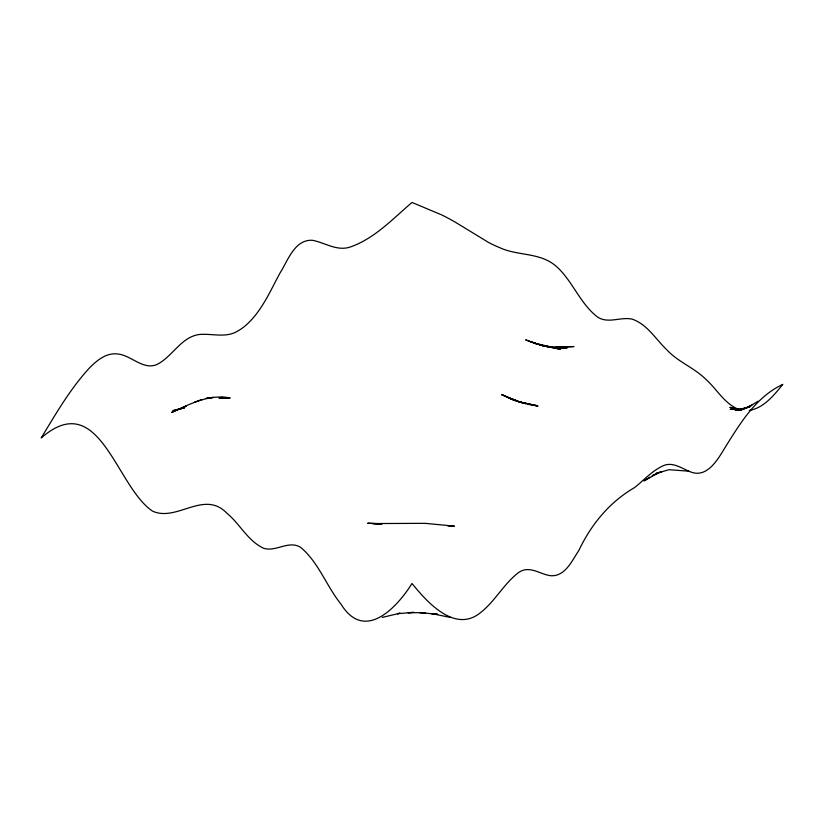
<?xml version="1.0" encoding="UTF-8"?>
<svg xmlns="http://www.w3.org/2000/svg" width="824" height="824" viewBox="0 0 824 824"><rect width="100%" height="100%" fill="white"/><g stroke="black" fill="none" stroke-linecap="round" stroke-linejoin="round"><path stroke-width="1.24" d="M645.47 480.052L649.827 477.261L643.884 480.897L658.149 472.976L652.217 475.664L662.125 471.544L656.192 473.398L668.954 469.711L688.72 471.163M758.204 401.226L747.358 407.592L751.869 405.243L741.415 409.6L750.108 406.654L735.842 410.496L745.936 407.932L740.364 409.425L744.536 408.663L735.142 409.847L742.455 409.466L730.229 409.322L738.768 409.621M227.97 397.879L220.42 397.724L230.184 397.961C209.224 393.831 189.994 403.966 171.598 412.474L186.409 406.119L179.972 409.054L184.494 407.736M202.045 399.455L194.402 402.246M184.257 407.808L172.875 410.671L184.422 407.653M382.264 617.392L400.073 613.221L397.436 613.695L413.7 612.386L408.127 612.665L425.514 612.726L419.581 612.572L437.729 614.302L431.395 613.561L451.15 617.578M749.315 410.445C763.961 407.88 773.973 395.262 782.8 384.365C755.412 397.199 739.54 424.391 724.141 449.039C717.251 460.472 706.477 478.404 690.491 471.853C681.613 468.382 672.075 460.997 662.29 466.178C651.588 471.266 643.699 480.444 634.48 487.633C609.503 502.125 591.127 524.507 578.86 550.473C572.052 560.464 565.408 576.439 551.05 575.749C542.295 574.843 534.591 568.663 525.558 569.703A22.444 12.957 -60 0 0 518.595 572.536C503.67 583.876 494.997 601.489 480.135 612.953C454.735 633.234 427.038 602.056 412 583.474C396.117 608.905 364.105 641.886 340.93 604.013C326.366 586.049 318.723 562.514 300.76 547.455C288.874 539.802 276.081 552.235 263.68 548.29C247.725 540.956 239.866 523.724 226.6 512.95C203.858 489.59 176.645 522.385 152.44 511.065C115.772 486.418 99.508 387.228 41.2 437.966C55.733 413.967 69.927 389.361 88.92 368.534C96.439 360.727 106.286 352.342 117.925 354.001C132.056 355.484 144.911 372.376 159.393 363.157C173.298 354.773 181.702 337.294 198.79 334.544C211.902 333.154 226.188 338.54 238.188 330.774A42.683 24.648 -60 0 0 245.14 325.943C261.404 311.977 269.912 291.644 279.903 273.218C287.854 260.848 294.456 239.279 312.44 240.289C324.934 242.658 336.882 251.423 350.046 247.076C374.529 238.672 392.739 218.834 412 202.457L441.798 214.94A276.812 159.815 60 0 1 455.651 222.377L488.725 242.555A140.307 81.01 60 0 0 499.313 247.468C516.545 255.698 537.557 252.505 553.368 264.03A37.945 21.908 60 0 1 560.32 270.251C573.947 284.774 581.435 304.581 597.4 316.931C608.04 324.151 620.678 316.55 632.163 319.146C647.345 324.306 655.78 339.364 666.925 349.912C677.307 361.2 692.016 366.845 703.346 376.98A69.803 40.304 60 0 1 711.73 385.22C719.929 394.212 727.304 405.12 739.149 409.569L729.827 407.365L741.003 410.002M219.225 398.095L224.787 397.559L219.163 398.116L222.573 397.683M554.315 347.316L573.988 346.554L555.417 347.326M447.968 526.031L454.457 526.145L425.019 523.333L372.5 523.559L380.863 523.858L367.864 523.209L380.863 523.858M219.524 397.724L225.828 397.734M555.613 347.532L566.994 348.264L546.683 346.502L539.576 344.988L560.588 349.314L542.048 345.431L530.306 341.672L542.048 345.431L553.089 347.368L534.941 343.351L546.683 346.502L553.089 347.368M376.228 523.611L381.883 524.291M734.163 408.9L741.755 409.868M528.194 404.388L537.464 405.738L519.491 401.927L510.787 398.517L520.057 402.091L538.031 406.16L519.491 401.927L501.517 394.531L514.856 400.557L523.559 403.142M520.057 402.091L519.491 401.927L525.877 403.832M506.152 396.622L514.856 400.557L501.517 394.531M211.346 397.642L205.948 398.445L213.365 397.374L211.346 397.642M226.662 398.013L221.481 397.384L228.845 398.28L226.662 398.013M532.778 342.423L525.671 339.89L537.413 344.082L532.778 342.423"/></g></svg>
